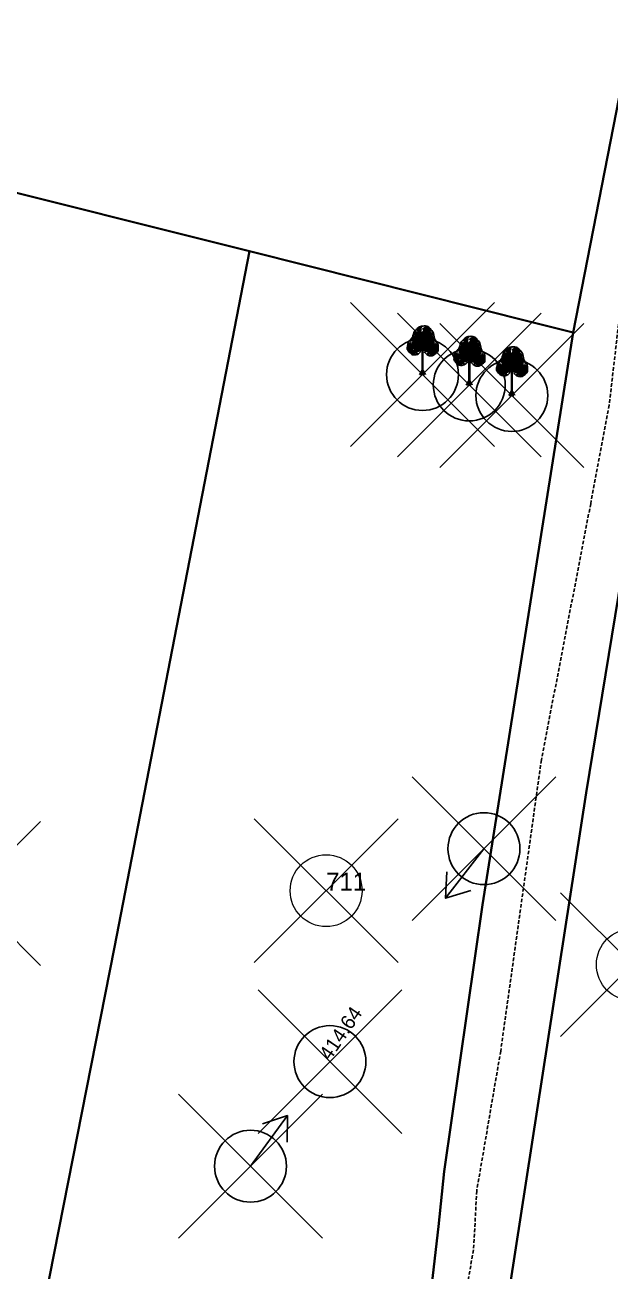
# Model space of a CAD drawing. Header units: millimetres. Extents: x -7 to 1322, y -2814 to 707.
# Drawn here: x 332.7 to 414.1, y 190.6 to 363.8 of the extents above; entities that cross this region are included whole.
import ezdxf

# ---------------------------------------------------------------- set-up
doc = ezdxf.new("R2010")
doc.units = ezdxf.units.MM
doc.header["$PDMODE"] = 35
doc.header["$PDSIZE"] = 10
doc.linetypes.add('ACAD_ISO02W100', pattern=[15, 12, -3])
doc.linetypes.add('DASHED', pattern=[0.75, 0.5, -0.25])
for name, color, linetype in [('Image', 7, 'Continuous'), ('Line_Road', 250, 'ACAD_ISO02W100'), ('Sym_Tree', 92, 'Continuous'), ('Sym_Tree_1', 2, 'Continuous'), ('Text_Dimension_No', 1, 'Continuous')]:
    doc.layers.add(name, color=color, linetype=linetype)
for name, color, linetype, lineweight in [('Plane_Table_Station', 1, 'Continuous', 25), ('Poly_Survey_Bndry', 250, 'Continuous', 30), ('Text_Survey_No', 250, 'Continuous', 0)]:
    doc.layers.add(name, color=color, linetype=linetype, lineweight=lineweight)
doc.styles.get("Standard").update_dxf_attribs({"font": 'Sakal Marathi_N_Ship.TTF'})
doc.dimstyles.get("Standard").update_dxf_attribs({"dimtxt": 0.18, "dimasz": 0.18, "dimexe": 0.18, "dimexo": 0.0625, "dimgap": 0.09, "dimtad": 0, "dimtih": 1, "dimtoh": 1, "dimdec": 4, "dimzin": 0, "dimdsep": 46, "dimtxsty": 'Standard', "dimcen": 0.09, "dimadec": 0, "dimazin": 0, "dimtfac": 1, "dimtdec": 4, "dimtofl": 0, "dimtmove": 0, "dimatfit": 3, "dimfxl": 1, "dimtolj": 1, "dimtzin": 0, "dimarcsym": 0})
picture_1 = doc.add_image_def('image1.jpg', size_in_pixel=(14518, 11021))

# ---------------------------------------------------------------- blocks, each defined once
blk = doc.blocks.new('Tree')
at = {"layer": 'Sym_Tree'}
for p, q in [((0.102, 3.003), (0, 2.992)), ((-0.162, 0.001), (0.127, -0.001))]:
    blk.add_line(p, q, dxfattribs=at)
at = {"layer": 'Sym_Tree', "color": 82, "const_width": 0.8}
for points in [[(0.051, 1.634), (0.096, 2.791)], [(-0.142, 1.468), (-0.097, 2.625)], [(-0.102, 1.462), (-0.056, 2.619)], [(0.197, 1.439), (0.243, 2.597)], [(-0.434, 1.735), (-0.283, 1.52)], [(-0.203, 1.684), (-0.052, 1.468)], [(0.604, 1.633), (0.385, 1.486)], [(0.436, 1.726), (0.588, 1.51)]]:
    blk.add_lwpolyline(points, dxfattribs=at)
at = {"layer": 'Sym_Tree', "color": 34}
blk.add_lwpolyline([(0, 0, 0.48, 0.16, 0), (0, 0.29, 0.16, 0.16, 0), (0, 1.478, 0.16, 0.16, 0)], format="xyseb", dxfattribs=at)
at = {"layer": 'Sym_Tree', "color": 82}
blk.add_open_spline([(-0.099, 1.427), (-0.165, 1.355), (-0.268, 1.245), (-0.464, 1.199), (-0.636, 1.21), (-0.786, 1.357), (-0.992, 1.534), (-0.899, 1.801), (-0.895, 2.066), (-0.59, 2.218), (-0.581, 2.583), (-0.352, 2.816), (-0.17, 2.976), (-0.043, 2.99), (0, 2.992)], degree=3, knots=[0, 0, 0, 0, 0.357151, 0.545743, 0.741494, 0.970117, 1.319935, 1.641608, 1.935314, 2.250626, 2.755061, 3.137005, 3.457298, 3.618487, 3.618487, 3.618487, 3.618487], dxfattribs=at)
blk.add_spline([(0.103, 1.427), (0.296, 1.217), (0.436, 1.162), (0.593, 1.16), (0.752, 1.25), (0.953, 1.446), (0.958, 1.703), (0.933, 1.936), (0.774, 2.132), (0.677, 2.524), (0.517, 2.784), (0.327, 2.956), (0.102, 3.003)], degree=3, dxfattribs=at)
for points in [[(-0.69, 2.192), (-0.628, 2.229), (-0.581, 2.361), (-0.598, 2.361)], [(-0.491, 2.451), (-0.581, 2.361), (-0.555, 2.174), (-0.626, 2.165)], [(-0.625, 2.245), (-0.615, 2.213), (-0.581, 2.361), (-0.56, 2.281)], [(-0.607, 2.321), (-0.622, 2.298), (-0.625, 2.245), (-0.615, 2.213)], [(-0.581, 2.361), (-0.598, 2.361), (-0.607, 2.321), (-0.622, 2.298)], [(-0.62, 2.267), (-0.615, 2.213), (-0.545, 2.472), (-0.536, 2.5)], [(-0.607, 2.321), (-0.581, 2.361), (-0.62, 2.267), (-0.615, 2.213)], [(-0.581, 2.361), (-0.56, 2.281), (-0.607, 2.321), (-0.581, 2.361)], [(-0.57, 2.437), (-0.598, 2.361), (-0.488, 2.59), (-0.504, 2.595)], [(-0.546, 2.537), (-0.568, 2.47), (-0.57, 2.437), (-0.598, 2.361)], [(-0.555, 2.477), (-0.546, 2.496), (-0.598, 2.361), (-0.585, 2.361)], [(-0.572, 2.397), (-0.598, 2.361), (-0.568, 2.47), (-0.545, 2.472)], [(-0.578, 2.385), (-0.566, 2.428), (-0.572, 2.397), (-0.598, 2.361)], [(-0.598, 2.361), (-0.585, 2.361), (-0.575, 2.389), (-0.572, 2.397)], [(-0.448, 2.725), (-0.519, 2.601), (-0.555, 2.477), (-0.581, 2.361)], [(-0.395, 2.548), (-0.504, 2.595), (-0.491, 2.451), (-0.581, 2.361)], [(-0.555, 2.477), (-0.581, 2.361), (-0.421, 2.423), (-0.395, 2.548)], [(-0.559, 2.464), (-0.546, 2.537), (-0.578, 2.385), (-0.566, 2.428)], [(-0.575, 2.389), (-0.572, 2.397), (-0.566, 2.428), (-0.546, 2.496)], [(-0.568, 2.47), (-0.545, 2.472), (-0.546, 2.537), (-0.568, 2.47)], [(-0.546, 2.541), (-0.519, 2.601), (-0.559, 2.464), (-0.546, 2.537)], [(-0.545, 2.472), (-0.536, 2.5), (-0.555, 2.477), (-0.546, 2.496)], [(-0.555, 2.174), (-0.32, 2.195), (-0.491, 2.451), (-0.383, 2.289)], [(-0.491, 2.451), (-0.383, 2.289), (-0.32, 2.195), (-0.555, 2.174)], [(-0.288, 2.352), (-0.32, 2.195), (-0.555, 2.174), (-0.32, 2.195)], [(-0.395, 2.548), (-0.461, 2.694), (-0.519, 2.601), (-0.546, 2.496)], [(-0.519, 2.601), (-0.546, 2.496), (-0.491, 2.451), (-0.395, 2.548)], [(-0.546, 2.496), (-0.53, 2.566), (-0.519, 2.601), (-0.53, 2.566)], [(-0.519, 2.601), (-0.53, 2.566), (-0.546, 2.541), (-0.519, 2.601)], [(-0.546, 2.541), (-0.546, 2.541), (-0.546, 2.496), (-0.53, 2.566)], [(0.002, 2.992), (-0.314, 2.841), (-0.448, 2.725), (-0.519, 2.601)], [(-0.488, 2.59), (-0.504, 2.595), (-0.377, 2.767), (-0.314, 2.841)], [(-0.491, 2.451), (-0.395, 2.548), (-0.395, 2.548), (-0.504, 2.595)], [(-0.261, 2.441), (-0.101, 2.441), (-0.288, 2.352), (-0.491, 2.451)], [(-0.288, 2.352), (-0.491, 2.451), (-0.288, 2.352), (-0.32, 2.195)], [(-0.421, 2.423), (-0.395, 2.548), (-0.395, 2.548), (-0.461, 2.694)], [(-0.404, 2.724), (-0.421, 2.742), (-0.454, 2.678), (-0.445, 2.659)], [(-0.454, 2.678), (-0.445, 2.659), (-0.432, 2.703), (-0.404, 2.724)], [(-0.377, 2.767), (-0.314, 2.841), (-0.448, 2.725), (-0.377, 2.767)], [(-0.448, 2.725), (-0.377, 2.767), (-0.404, 2.724), (-0.421, 2.742)], [(-0.395, 2.548), (-0.445, 2.659), (-0.414, 2.724), (-0.265, 2.814)], [(-0.41, 2.689), (-0.439, 2.679), (-0.445, 2.659), (-0.41, 2.689)], [(-0.445, 2.659), (-0.41, 2.689), (-0.067, 2.533), (0.055, 2.482)], [(-0.41, 2.689), (-0.412, 2.711), (-0.41, 2.689), (-0.439, 2.679)], [(-0.432, 2.703), (-0.404, 2.724), (0.002, 2.992), (-0.086, 2.982)], [(-0.43, 2.156), (-0.217, 2.156), (0.024, 2.317), (0.068, 2.477)], [(-0.414, 2.724), (-0.265, 2.814), (-0.252, 2.61), (-0.41, 2.689)], [(-0.297, 2.795), (-0.265, 2.814), (-0.41, 2.689), (-0.412, 2.711)], [(-0.252, 2.61), (-0.41, 2.689), (-0.406, 2.649), (-0.252, 2.61)], [(-0.406, 2.649), (-0.252, 2.61), (-0.265, 2.814), (0.058, 2.945)], [(-0.281, 2.824), (-0.366, 2.774), (-0.404, 2.724), (-0.281, 2.824)], [(-0.266, 2.815), (-0.366, 2.774), (-0.389, 2.707), (-0.369, 2.692)], [(-0.389, 2.707), (-0.369, 2.692), (-0.297, 2.795), (-0.265, 2.814)], [(-0.265, 2.814), (0.058, 2.945), (-0.266, 2.815), (-0.366, 2.774)], [(-0.314, 2.841), (-0.183, 2.903), (-0.281, 2.824), (-0.366, 2.774)], [(-0.183, 2.903), (-0.169, 2.954), (-0.247, 2.902), (-0.314, 2.841)], [(-0.247, 2.902), (-0.314, 2.841), (-0.183, 2.903), (-0.235, 2.902)], [(-0.183, 2.903), (-0.235, 2.902), (-0.314, 2.841), (-0.183, 2.903)], [(-0.261, 2.441), (-0.288, 2.352), (-0.288, 2.352), (-0.261, 2.441)], [(0.203, 2.992), (-0.058, 2.82), (-0.263, 2.815), (0.002, 2.992)], [(-0.263, 2.815), (0.002, 2.992), (0.092, 2.992), (0.038, 2.929)], [(-0.067, 2.533), (0.055, 2.482), (-0.261, 2.441), (-0.101, 2.441)], [(0.002, 2.992), (-0.086, 2.982), (-0.171, 2.953), (-0.247, 2.902)], [(-0.171, 2.953), (-0.247, 2.902), (-0.123, 2.964), (-0.086, 2.982)], [(-0.103, 2.968), (-0.123, 2.964), (-0.247, 2.902), (-0.183, 2.903)], [(-0.103, 2.968), (-0.183, 2.903), (-0.178, 2.934), (-0.247, 2.902)], [(-0.247, 2.902), (-0.183, 2.903), (-0.132, 2.955), (-0.125, 2.963)], [(-0.178, 2.934), (-0.247, 2.902), (-0.183, 2.903), (-0.169, 2.954)], [(0.278, 2.601), (-0.051, 2.61), (-0.193, 2.548), (-0.244, 2.659)], [(-0.087, 2.352), (-0.06, 2.441), (0.269, 1.828), (-0.211, 1.81)], [(-0.203, 2.724), (-0.08, 2.824), (0.203, 2.992), (0.278, 2.601)], [(-0.062, 2.794), (-0.058, 2.82), (-0.203, 2.724), (-0.08, 2.824)], [(-0.133, 2.955), (-0.133, 2.955), (-0.103, 2.968), (-0.183, 2.903)], [(-0.132, 2.955), (-0.125, 2.963), (-0.176, 2.95), (-0.183, 2.903)], [(-0.176, 2.95), (-0.183, 2.903), (-0.125, 2.963), (-0.143, 2.954)], [(-0.123, 2.964), (-0.086, 2.982), (-0.176, 2.95), (-0.086, 2.982)], [(-0.176, 2.95), (-0.086, 2.982), (-0.103, 2.968), (-0.123, 2.964)], [(-0.125, 2.963), (-0.143, 2.954), (-0.133, 2.955)], [(0.278, 2.601), (-0.051, 2.61), (-0.06, 2.441), (-0.087, 2.352)], [(0.203, 2.992), (0.278, 2.601), (-0.051, 2.61), (-0.064, 2.814)], [(0.368, 2.932), (0.289, 2.971), (-0.064, 2.813), (-0.061, 2.795)], [(-0.064, 2.813), (-0.061, 2.795), (-0.058, 2.82)], [(-0.051, 2.61), (-0.064, 2.814), (0.278, 2.601), (-0.051, 2.61)], [(-0.058, 2.82), (-0.058, 2.82), (-0.062, 2.794), (-0.058, 2.82)], [(0.002, 2.992), (0.102, 3.003), (0.203, 2.992), (-0.058, 2.82)], [(0.225, 2.317), (0.269, 2.477), (0.278, 2.601), (-0.051, 2.61)], [(0.092, 2.992), (0.038, 2.929), (-0.026, 2.911), (0.022, 2.957)], [(-0.026, 2.911), (0.022, 2.957), (0.038, 2.929), (-0.026, 2.911)], [(0.038, 2.929), (-0.026, 2.911), (-0.017, 2.938), (0.022, 2.957)], [(-0.025, 2.911), (-0.017, 2.938), (0.022, 2.957), (0, 2.992)], [(0.409, 2.32), (0.393, 2.412), (-0.012, 1.846), (0.463, 1.766)], [(0.022, 2.957), (0, 2.992), (0.092, 2.992), (0.022, 2.957)], [(0.092, 2.992), (0.022, 2.957), (0.102, 3.003), (0.203, 2.992)], [(0.095, 2.325), (0.071, 2.489), (0.079, 2.614), (0.406, 2.58)], [(0.525, 2.108), (0.313, 2.135), (0.095, 2.325), (0.071, 2.489)], [(0.572, 2.674), (0.462, 2.789), (0.203, 2.992), (0.079, 2.614)], [(0.203, 2.992), (0.079, 2.614), (0.406, 2.58), (0.445, 2.782)], [(0.406, 2.58), (0.445, 2.782), (0.079, 2.614), (0.406, 2.58)], [(0.079, 2.614), (0.406, 2.58), (0.393, 2.412), (0.409, 2.32)], [(0.079, 2.614), (0.406, 2.58), (0.54, 2.501), (0.604, 2.604)], [(0.604, 2.604), (0.573, 2.639), (0.213, 2.528), (0.085, 2.493)], [(0.213, 2.528), (0.085, 2.493), (0.393, 2.412), (0.234, 2.433)], [(0.122, 2.948), (0.088, 2.971), (0.173, 2.928), (0.088, 2.971)], [(0.173, 2.928), (0.088, 2.971), (0.104, 2.955), (0.122, 2.948)], [(0.102, 3.003), (0.203, 2.992), (0.324, 2.948), (0.289, 2.971)], [(0.125, 2.947), (0.141, 2.936), (0.132, 2.938)], [(0.563, 2.599), (0.406, 2.58), (0.445, 2.782), (0.142, 2.952)], [(0.445, 2.782), (0.142, 2.952), (0.447, 2.782), (0.54, 2.729)], [(0.203, 2.992), (0.498, 2.802), (0.615, 2.67), (0.67, 2.537)], [(0.597, 2.65), (0.572, 2.674), (0.203, 2.992), (0.289, 2.971)], [(0.203, 2.992), (0.289, 2.971), (0.37, 2.931), (0.439, 2.871)], [(0.393, 2.412), (0.234, 2.433), (0.409, 2.32), (0.623, 2.392)], [(0.37, 2.931), (0.439, 2.871), (0.324, 2.948), (0.289, 2.971)], [(0.305, 2.955), (0.324, 2.948), (0.439, 2.871), (0.376, 2.88)], [(0.333, 2.938), (0.333, 2.938), (0.305, 2.955), (0.376, 2.88)], [(0.305, 2.955), (0.376, 2.88), (0.375, 2.911), (0.439, 2.871)], [(0.439, 2.871), (0.376, 2.88), (0.331, 2.939), (0.326, 2.947)], [(0.331, 2.939), (0.326, 2.947), (0.374, 2.928), (0.376, 2.88)], [(0.374, 2.928), (0.376, 2.88), (0.326, 2.947), (0.342, 2.936)], [(0.375, 2.911), (0.439, 2.871), (0.376, 2.88), (0.368, 2.932)], [(0.376, 2.88), (0.368, 2.932), (0.439, 2.871), (0.498, 2.802)], [(0.439, 2.871), (0.498, 2.802), (0.376, 2.88), (0.427, 2.873)], [(0.376, 2.88), (0.427, 2.873), (0.498, 2.802), (0.376, 2.88)], [(0.498, 2.802), (0.376, 2.88), (0.462, 2.789), (0.54, 2.729)], [(0.393, 2.412), (0.409, 2.32), (0.409, 2.32), (0.393, 2.412)], [(0.581, 2.673), (0.445, 2.782), (0.406, 2.58), (0.573, 2.639)], [(0.406, 2.58), (0.573, 2.639), (0.563, 2.599), (0.406, 2.58)], [(0.409, 2.32), (0.623, 2.392), (0.409, 2.32), (0.42, 2.161)], [(0.409, 2.32), (0.42, 2.161), (0.651, 2.11), (0.42, 2.161)], [(0.651, 2.11), (0.42, 2.161), (0.623, 2.392), (0.495, 2.245)], [(0.623, 2.392), (0.495, 2.245), (0.42, 2.161), (0.651, 2.11)], [(0.54, 2.501), (0.604, 2.604), (0.581, 2.673), (0.445, 2.782)], [(0.555, 2.659), (0.532, 2.647), (0.474, 2.759), (0.445, 2.782)], [(0.474, 2.759), (0.445, 2.782), (0.573, 2.639), (0.578, 2.661)], [(0.447, 2.782), (0.54, 2.729), (0.555, 2.659), (0.532, 2.647)], [(0.462, 2.789), (0.54, 2.729), (0.572, 2.674), (0.462, 2.789)], [(0.469, 2.537), (0.475, 2.501), (0.488, 2.475), (0.469, 2.537)], [(0.638, 2.531), (0.654, 2.533), (0.551, 2.72), (0.498, 2.802)], [(0.551, 2.72), (0.498, 2.802), (0.615, 2.67), (0.551, 2.72)], [(0.55, 2.374), (0.54, 2.501), (0.54, 2.501), (0.625, 2.637)], [(0.54, 2.501), (0.625, 2.637), (0.67, 2.537), (0.684, 2.43)], [(0.67, 2.537), (0.684, 2.43), (0.623, 2.392), (0.54, 2.501)], [(0.623, 2.392), (0.54, 2.501), (0.54, 2.501), (0.654, 2.533)], [(0.54, 2.501), (0.654, 2.533), (0.623, 2.392), (0.701, 2.291)], [(0.689, 2.409), (0.701, 2.291), (0.55, 2.374), (0.54, 2.501)], [(0.615, 2.67), (0.551, 2.72), (0.572, 2.674), (0.59, 2.69)], [(0.572, 2.674), (0.59, 2.69), (0.615, 2.622), (0.604, 2.604)], [(0.615, 2.622), (0.604, 2.604), (0.597, 2.65), (0.572, 2.674)], [(0.573, 2.639), (0.578, 2.661), (0.573, 2.639), (0.601, 2.625)], [(0.573, 2.639), (0.601, 2.625), (0.604, 2.604), (0.573, 2.639)], [(0.615, 2.67), (0.67, 2.537), (0.689, 2.409), (0.701, 2.291)], [(0.623, 2.392), (0.701, 2.291), (0.651, 2.11), (0.72, 2.092)], [(0.699, 2.368), (0.718, 2.29), (0.638, 2.531), (0.654, 2.533)], [(0.684, 2.43), (0.677, 2.501), (0.67, 2.537), (0.677, 2.501)], [(0.689, 2.475), (0.67, 2.537), (0.692, 2.396), (0.689, 2.471)], [(0.727, 2.193), (0.715, 2.14), (0.679, 2.407), (0.673, 2.435)], [(0.679, 2.407), (0.673, 2.435), (0.689, 2.409), (0.684, 2.43)], [(0.689, 2.475), (0.689, 2.475), (0.684, 2.43), (0.677, 2.501)], [(0.701, 2.401), (0.679, 2.407), (0.689, 2.471), (0.701, 2.401)], [(0.696, 2.328), (0.718, 2.29), (0.701, 2.401), (0.679, 2.407)], [(0.689, 2.409), (0.684, 2.43), (0.718, 2.29), (0.705, 2.291)], [(0.698, 2.32), (0.696, 2.328), (0.694, 2.36), (0.684, 2.43)], [(0.692, 2.396), (0.689, 2.471), (0.701, 2.316), (0.694, 2.36)], [(0.689, 2.471), (0.701, 2.401), (0.699, 2.368), (0.718, 2.29)], [(0.701, 2.316), (0.694, 2.36), (0.696, 2.328), (0.718, 2.29)], [(0.718, 2.29), (0.705, 2.291), (0.698, 2.32), (0.696, 2.328)], [(-0.83, 1.973), (-0.902, 1.882), (-0.945, 1.618), (-0.58, 1.588)], [(-0.918, 1.701), (-0.945, 1.618), (-0.902, 1.882), (-0.934, 1.703)], [(-0.918, 1.701), (-0.918, 1.701), (-0.918, 1.701), (-0.945, 1.618)], [(-0.945, 1.618), (-0.58, 1.588), (-0.593, 1.216), (-0.671, 1.257)], [(-0.888, 1.452), (-0.933, 1.533), (-0.945, 1.618), (-0.661, 1.294)], [(-0.945, 1.618), (-0.661, 1.294), (-0.666, 1.275), (-0.758, 1.348)], [(-0.733, 1.358), (-0.758, 1.348), (-0.945, 1.618), (-0.733, 1.358)], [(-0.945, 1.618), (-0.733, 1.358), (-0.733, 1.358), (-0.933, 1.533)], [(-0.873, 1.44), (-0.933, 1.533), (-0.931, 1.529), (-0.945, 1.618)], [(-0.931, 1.529), (-0.945, 1.618), (-0.934, 1.536), (-0.908, 1.511)], [(-0.934, 1.536), (-0.908, 1.511), (-0.902, 1.882), (-0.869, 1.852)], [(-0.902, 1.882), (-0.934, 1.703), (-0.869, 1.852), (-0.866, 1.863)], [(-0.902, 1.882), (-0.869, 1.852), (-0.918, 1.701)], [(-0.848, 2.051), (-0.877, 1.994), (-0.894, 1.927), (-0.902, 1.882)], [(-0.894, 1.927), (-0.902, 1.882), (-0.821, 1.848), (-0.736, 2.009)], [(-0.848, 1.959), (-0.848, 1.959), (-0.83, 1.973), (-0.902, 1.882)], [(-0.767, 2.048), (-0.759, 1.783), (-0.901, 1.889), (-0.759, 1.783)], [(-0.901, 1.889), (-0.759, 1.783), (-0.686, 1.972), (-0.736, 2.009)], [(-0.875, 1.945), (-0.89, 1.937), (-0.892, 1.925), (-0.853, 1.97)], [(-0.892, 1.925), (-0.853, 1.97), (-0.853, 1.97)], [(-0.848, 1.959), (-0.89, 1.937), (-0.862, 1.952), (-0.865, 2.004)], [(-0.862, 1.952), (-0.865, 2.004), (-0.875, 1.945), (-0.89, 1.937)], [(-0.881, 1.913), (-0.881, 1.913), (-0.848, 1.959), (-0.89, 1.937)], [(-0.779, 2.036), (-0.817, 2.044), (-0.865, 2.004), (-0.881, 1.913)], [(-0.865, 2.004), (-0.881, 1.913), (-0.841, 1.969), (-0.83, 2.017)], [(-0.841, 1.939), (-0.841, 1.969), (-0.881, 1.913)], [(-0.741, 2.084), (-0.772, 2.081), (-0.848, 2.051), (-0.877, 1.994)], [(-0.853, 1.838), (-0.838, 1.866), (-0.873, 1.44), (-0.81, 1.403)], [(-0.858, 1.887), (-0.689, 1.928), (-0.851, 1.908), (-0.869, 1.852)], [(-0.851, 1.908), (-0.869, 1.852), (-0.855, 1.766), (-0.818, 1.827)], [(-0.869, 1.852), (-0.866, 1.863), (-0.58, 1.588), (-0.649, 1.651)], [(-0.83, 2.017), (-0.817, 2.044), (-0.865, 2.004), (-0.848, 2.051)], [(-0.865, 2.004), (-0.848, 2.051), (-0.841, 1.939), (-0.841, 1.969)], [(-0.818, 1.827), (-0.813, 1.801), (-0.858, 1.887), (-0.689, 1.928)], [(-0.855, 1.766), (-0.818, 1.827), (-0.853, 1.838), (-0.838, 1.866)], [(-0.853, 1.97), (-0.853, 1.97), (-0.848, 1.959)], [(-0.802, 2.038), (-0.546, 2.125), (-0.846, 2.054), (-0.818, 2.081)], [(-0.846, 2.054), (-0.818, 2.081), (-0.799, 2.097), (-0.771, 2.125)], [(-0.78, 2.02), (-0.841, 1.969), (-0.749, 2.033), (-0.767, 2.048)], [(-0.841, 1.969), (-0.83, 2.017), (-0.779, 2.036)], [(-0.821, 1.848), (-0.736, 2.009), (-0.78, 2.02), (-0.841, 1.969)], [(-0.779, 2.036), (-0.779, 2.036), (-0.83, 2.017), (-0.817, 2.044)], [(-0.759, 1.783), (-0.759, 1.783), (-0.793, 1.687), (-0.821, 1.848)], [(-0.793, 1.687), (-0.821, 1.848), (-0.649, 1.651), (-0.766, 1.765)], [(-0.751, 1.773), (-0.813, 1.801), (-0.818, 1.827), (-0.813, 1.801)], [(-0.759, 2.041), (-0.734, 2.059), (-0.779, 2.036), (-0.817, 2.044)], [(-0.771, 2.121), (-0.799, 2.097), (-0.816, 2.081), (-0.782, 2.087)], [(-0.816, 2.081), (-0.782, 2.087), (-0.772, 2.081), (-0.741, 2.084)], [(-0.766, 1.765), (-0.732, 1.75), (-0.751, 1.773), (-0.813, 1.801)], [(-0.749, 2.033), (-0.767, 2.048), (-0.802, 2.038), (-0.546, 2.125)], [(-0.799, 2.097), (-0.771, 2.125), (-0.744, 2.144), (-0.733, 2.094)], [(-0.744, 2.144), (-0.733, 2.094), (-0.772, 2.081), (-0.799, 2.097)], [(-0.772, 2.081), (-0.799, 2.097), (-0.771, 2.125), (-0.766, 2.096)], [(-0.799, 2.097), (-0.772, 2.096), (-0.771, 2.121), (-0.799, 2.097)], [(-0.772, 2.096), (-0.772, 2.096), (-0.799, 2.097), (-0.772, 2.096)], [(-0.758, 2.114), (-0.782, 2.087), (-0.69, 2.192)], [(-0.733, 2.094), (-0.772, 2.096), (-0.758, 2.114), (-0.782, 2.087)], [(-0.771, 2.121), (-0.758, 2.114), (-0.772, 2.096)], [(-0.772, 2.081), (-0.741, 2.084), (-0.733, 2.094), (-0.772, 2.096)], [(-0.741, 2.084), (-0.741, 2.084), (-0.741, 2.084), (-0.772, 2.081)], [(-0.771, 2.125), (-0.766, 2.096), (-0.771, 2.121), (-0.758, 2.114)], [(-0.73, 2.061), (-0.73, 2.013), (-0.767, 2.048), (-0.73, 2.062)], [(-0.767, 2.048), (-0.73, 2.062), (-0.734, 2.017), (-0.767, 2.035)], [(-0.686, 1.972), (-0.73, 2.061), (-0.767, 2.048), (-0.759, 1.783)], [(-0.734, 2.017), (-0.767, 2.035), (-0.734, 2.017), (-0.73, 2.056)], [(-0.624, 1.845), (-0.722, 1.746), (-0.766, 1.765), (-0.732, 1.75)], [(-0.649, 1.651), (-0.766, 1.765), (-0.759, 1.783), (-0.646, 1.712)], [(-0.701, 1.933), (-0.742, 1.95), (-0.701, 1.933), (-0.765, 1.955)], [(-0.701, 1.933), (-0.765, 1.955), (-0.701, 1.933), (-0.759, 1.783)], [(-0.468, 2.162), (-0.519, 1.632), (-0.759, 1.783), (-0.635, 2.041)], [(-0.519, 1.632), (-0.759, 1.783), (-0.741, 2.084), (-0.634, 2.105)], [(-0.734, 2.017), (-0.73, 2.056), (-0.759, 2.041), (-0.734, 2.059)], [(-0.759, 1.783), (-0.635, 2.041), (-0.653, 1.676), (-0.653, 1.534)], [(-0.701, 1.933), (-0.759, 1.783), (-0.735, 2.008), (-0.686, 1.972)], [(-0.686, 1.972), (-0.658, 1.915), (-0.759, 1.783), (-0.689, 1.928)], [(-0.759, 1.783), (-0.689, 1.928), (-0.701, 1.933), (-0.742, 1.95)], [(-0.58, 1.588), (-0.649, 1.651), (-0.528, 1.845), (-0.759, 1.783)], [(-0.528, 1.845), (-0.759, 1.783), (-0.759, 1.783)], [(-0.759, 1.783), (-0.759, 1.783), (-0.624, 1.845), (-0.722, 1.746)], [(-0.759, 1.783), (-0.646, 1.712), (-0.759, 1.783), (-0.688, 1.79)], [(-0.759, 1.783), (-0.688, 1.79), (-0.759, 1.783)], [(-0.519, 1.632), (-0.653, 1.676), (-0.519, 1.632), (-0.759, 1.783)], [(-0.744, 2.144), (-0.742, 2.133), (-0.69, 2.192), (-0.628, 2.229)], [(-0.69, 2.192), (-0.69, 2.192), (-0.744, 2.144), (-0.742, 2.133)], [(-0.686, 1.972), (-0.736, 2.009), (-0.686, 1.972), (-0.742, 1.95)], [(-0.686, 1.972), (-0.742, 1.95), (-0.686, 1.972), (-0.658, 1.915)], [(-0.626, 2.165), (-0.628, 2.229), (-0.741, 2.084)], [(-0.69, 2.192), (-0.628, 2.229), (-0.741, 2.084), (-0.741, 2.133)], [(-0.741, 2.084), (-0.741, 2.133), (-0.712, 2.098), (-0.628, 2.229)], [(-0.741, 2.084), (-0.634, 2.105), (-0.555, 2.174), (-0.634, 2.105)], [(-0.741, 2.084), (-0.741, 2.084), (-0.741, 2.084)], [(-0.741, 2.084), (-0.741, 2.084), (-0.741, 2.084)], [(-0.735, 2.008), (-0.712, 2.026), (-0.73, 2.061), (-0.73, 2.013)], [(-0.735, 2.008), (-0.686, 1.972), (-0.735, 2.008), (-0.712, 2.026)], [(-0.639, 2.093), (-0.635, 2.041), (-0.686, 1.972), (-0.73, 2.061)], [(-0.712, 2.098), (-0.628, 2.229), (-0.626, 2.165), (-0.575, 2.164)], [(-0.628, 2.139), (-0.626, 2.165), (-0.712, 2.098), (-0.629, 2.138)], [(-0.712, 2.098), (-0.629, 2.138), (-0.626, 2.165), (-0.705, 2.109)], [(-0.626, 2.165), (-0.705, 2.109), (-0.629, 2.138), (-0.626, 2.165)], [(-0.633, 2.272), (-0.633, 2.274), (-0.69, 2.192), (-0.628, 2.229)], [(-0.635, 2.041), (-0.639, 2.093), (-0.677, 1.954), (-0.686, 1.972)], [(-0.677, 1.954), (-0.686, 1.972), (-0.615, 1.971), (-0.638, 1.941)], [(-0.658, 1.915), (-0.638, 1.941), (-0.635, 2.041), (-0.639, 2.093)], [(-0.64, 1.879), (-0.601, 1.856), (-0.658, 1.915), (-0.638, 1.941)], [(-0.238, 1.291), (-0.099, 1.427), (-0.519, 1.632), (-0.657, 1.31)], [(-0.519, 1.632), (-0.657, 1.31), (-0.313, 1.382), (-0.508, 1.217)], [(-0.653, 1.676), (-0.653, 1.534), (-0.653, 1.534), (-0.528, 1.525)], [(-0.653, 1.534), (-0.528, 1.525), (-0.519, 1.632), (-0.653, 1.676)], [(-0.578, 1.945), (-0.638, 1.941), (-0.64, 1.879), (-0.601, 1.856)], [(-0.624, 1.845), (-0.64, 1.879), (-0.638, 1.941), (-0.601, 1.856)], [(-0.519, 1.632), (-0.59, 1.625), (-0.624, 1.845), (-0.64, 1.879)], [(-0.615, 1.971), (-0.635, 2.041), (-0.635, 2.041), (-0.639, 2.093)], [(-0.635, 2.041), (-0.639, 2.093), (-0.639, 2.093), (-0.593, 2.088)], [(-0.639, 2.093), (-0.593, 2.088), (-0.639, 2.093), (-0.635, 2.041)], [(-0.615, 1.971), (-0.638, 1.941), (-0.519, 1.632), (-0.59, 1.625)], [(-0.638, 1.941), (-0.601, 1.856), (-0.578, 1.945), (-0.638, 1.941)], [(-0.638, 1.941), (-0.601, 1.856), (-0.638, 1.941), (-0.601, 1.856)], [(-0.555, 2.174), (-0.634, 2.105), (-0.635, 2.041), (-0.634, 2.105)], [(-0.468, 2.162), (-0.555, 2.174), (-0.615, 1.971), (-0.635, 2.041)], [(-0.635, 2.041), (-0.634, 2.105), (-0.626, 2.165)], [(-0.615, 2.213), (-0.628, 2.229), (-0.633, 2.272), (-0.633, 2.274)], [(-0.629, 2.138), (-0.626, 2.165), (-0.615, 2.213), (-0.628, 2.229)], [(-0.626, 2.165), (-0.626, 2.165), (-0.626, 2.165), (-0.628, 2.229)], [(-0.626, 2.165), (-0.575, 2.164), (-0.628, 2.139), (-0.626, 2.165)], [(-0.555, 2.174), (-0.626, 2.165), (-0.43, 2.156), (-0.217, 2.156)], [(-0.626, 2.165), (-0.626, 2.165), (-0.626, 2.165)], [(-0.32, 2.195), (-0.555, 2.174), (-0.43, 2.156)], [(-0.468, 2.162), (-0.346, 2.086), (-0.468, 2.162), (-0.555, 2.174)], [(-0.346, 2.086), (-0.329, 2.156), (-0.468, 2.162), (-0.346, 2.086)], [(-0.43, 2.156), (-0.43, 2.156), (-0.346, 2.086), (-0.329, 2.156)], [(0.269, 1.828), (-0.211, 1.81), (-0.267, 2.162), (-0.318, 1.632)], [(-0.012, 1.846), (0.463, 1.766), (0.563, 2.109), (0.546, 1.576)], [(0.223, 1.274), (0.103, 1.427), (0.546, 1.576), (0.641, 1.239)], [(0.324, 2.108), (0.324, 2.108), (0.231, 2.049), (0.224, 2.121)], [(0.546, 1.576), (0.641, 1.239), (0.31, 1.355), (0.481, 1.166)], [(0.651, 2.11), (0.72, 2.092), (0.525, 2.108), (0.313, 2.135)], [(0.42, 2.161), (0.651, 2.11), (0.525, 2.108)], [(0.432, 2.049), (0.425, 2.121), (0.563, 2.109), (0.432, 2.049)], [(0.563, 2.109), (0.432, 2.049), (0.563, 2.109), (0.651, 2.11)], [(0.684, 1.603), (0.666, 1.462), (0.666, 1.462), (0.541, 1.47)], [(0.666, 1.462), (0.541, 1.47), (0.546, 1.576), (0.684, 1.603)], [(0.563, 2.109), (0.546, 1.576), (0.804, 1.696), (0.713, 1.967)], [(0.546, 1.576), (0.804, 1.696), (0.824, 1.996), (0.72, 2.031)], [(0.684, 1.9), (0.704, 1.867), (0.546, 1.576), (0.615, 1.56)], [(0.546, 1.576), (0.615, 1.56), (0.677, 1.774), (0.698, 1.806)], [(0.546, 1.576), (0.684, 1.603), (0.546, 1.576), (0.804, 1.696)], [(0.563, 2.109), (0.651, 2.11), (0.684, 1.9), (0.713, 1.967)], [(0.6, 1.525), (0.677, 1.579), (0.582, 1.786), (0.804, 1.696)], [(0.582, 1.786), (0.804, 1.696), (0.804, 1.696)], [(0.898, 1.875), (0.958, 1.776), (0.967, 1.508), (0.6, 1.525)], [(0.921, 1.75), (0.919, 1.761), (0.6, 1.525), (0.677, 1.579)], [(0.826, 1.945), (0.845, 1.957), (0.878, 1.943), (0.636, 2.062)], [(0.878, 1.943), (0.636, 2.062), (0.924, 1.953), (0.9, 1.983)], [(0.704, 1.867), (0.656, 1.788), (0.644, 1.879), (0.704, 1.867)], [(0.644, 1.879), (0.704, 1.867), (0.698, 1.806), (0.656, 1.788)], [(0.824, 1.996), (0.72, 2.031), (0.651, 2.11), (0.72, 2.031)], [(0.651, 2.11), (0.72, 2.031), (0.713, 1.967), (0.72, 2.031)], [(0.677, 1.774), (0.698, 1.806), (0.704, 1.867), (0.656, 1.788)], [(0.704, 1.867), (0.656, 1.788), (0.704, 1.867), (0.656, 1.788)], [(0.698, 1.806), (0.656, 1.788), (0.72, 1.839), (0.704, 1.867)], [(0.804, 1.696), (0.713, 1.967), (0.684, 1.603), (0.666, 1.462)], [(0.729, 2.171), (0.715, 2.14), (0.701, 2.291), (0.67, 2.215)], [(0.701, 2.291), (0.67, 2.215), (0.722, 2.248), (0.701, 2.291)], [(0.797, 2.014), (0.73, 2.154), (0.72, 2.092), (0.67, 2.097)], [(0.72, 2.092), (0.67, 2.097), (0.719, 2.065), (0.72, 2.092)], [(0.804, 1.696), (0.804, 1.696), (0.677, 1.774), (0.762, 1.663)], [(0.677, 1.774), (0.762, 1.663), (0.807, 1.677), (0.772, 1.666)], [(0.824, 1.596), (0.873, 1.752), (0.677, 1.579), (0.807, 1.677)], [(0.677, 1.579), (0.807, 1.677), (0.804, 1.696), (0.682, 1.64)], [(0.713, 1.967), (0.723, 2.018), (0.723, 2.018), (0.678, 2.019)], [(0.723, 2.018), (0.678, 2.019), (0.723, 2.018), (0.713, 1.967)], [(0.804, 1.696), (0.682, 1.64), (0.804, 1.696), (0.733, 1.711)], [(0.684, 1.9), (0.713, 1.967), (0.713, 1.967), (0.723, 2.018)], [(0.744, 1.875), (0.755, 1.892), (0.684, 1.9), (0.704, 1.867)], [(0.787, 2.11), (0.73, 2.154), (0.701, 2.291), (0.718, 2.29)], [(0.701, 2.291), (0.718, 2.29), (0.722, 2.248), (0.733, 2.224)], [(0.722, 2.248), (0.701, 2.291), (0.727, 2.193), (0.715, 2.14)], [(0.72, 1.839), (0.704, 1.867), (0.713, 1.967), (0.723, 2.018)], [(0.713, 1.967), (0.72, 2.031), (0.72, 2.092)], [(0.713, 1.967), (0.723, 2.018), (0.744, 1.875), (0.755, 1.892)], [(0.723, 2.018), (0.713, 1.967), (0.755, 1.892), (0.81, 1.975)], [(0.722, 2.248), (0.733, 2.224), (0.729, 2.171), (0.715, 2.14)], [(0.715, 2.14), (0.73, 2.154), (0.741, 2.197), (0.741, 2.199)], [(0.72, 2.064), (0.72, 2.092), (0.715, 2.14), (0.73, 2.154)], [(0.719, 2.065), (0.72, 2.092), (0.797, 2.014), (0.72, 2.064)], [(0.72, 2.092), (0.72, 2.092), (0.72, 2.092), (0.73, 2.154)], [(0.72, 2.092), (0.73, 2.154), (0.824, 1.996)], [(0.72, 2.092), (0.72, 2.092), (0.72, 2.092)], [(0.797, 2.014), (0.72, 2.064), (0.72, 2.092), (0.791, 2.026)], [(0.72, 2.092), (0.791, 2.026), (0.72, 2.064), (0.72, 2.092)], [(0.755, 1.892), (0.808, 1.863), (0.755, 1.892), (0.72, 1.839)], [(0.755, 1.892), (0.72, 1.839), (0.804, 1.696), (0.753, 1.848)], [(0.741, 2.197), (0.741, 2.199), (0.787, 2.11), (0.73, 2.154)], [(0.835, 2.056), (0.831, 2.045), (0.787, 2.11), (0.73, 2.154)], [(0.787, 2.11), (0.73, 2.154), (0.824, 1.996), (0.831, 2.045)], [(0.824, 1.996), (0.831, 2.045), (0.797, 2.014), (0.73, 2.154)], [(0.804, 1.696), (0.733, 1.711), (0.804, 1.696)], [(0.804, 1.696), (0.753, 1.848), (0.765, 1.852), (0.807, 1.863)], [(0.867, 1.732), (0.859, 1.707), (0.914, 1.786), (0.753, 1.848)], [(0.914, 1.786), (0.753, 1.848), (0.91, 1.808), (0.921, 1.75)], [(0.755, 1.892), (0.81, 1.975), (0.845, 1.957), (0.804, 1.696)], [(0.808, 1.922), (0.755, 1.892), (0.808, 1.922), (0.788, 1.942)], [(0.957, 1.783), (0.804, 1.696), (0.755, 1.892), (0.809, 1.922)], [(0.755, 1.892), (0.809, 1.922), (0.755, 1.892), (0.808, 1.863)], [(0.765, 1.852), (0.804, 1.696), (0.808, 1.922), (0.755, 1.892)], [(0.765, 1.852), (0.807, 1.863), (0.765, 1.852), (0.831, 1.865)], [(0.765, 1.852), (0.831, 1.865), (0.765, 1.852), (0.804, 1.696)], [(0.807, 1.677), (0.772, 1.666), (0.794, 1.687), (0.859, 1.707)], [(0.844, 2.024), (0.865, 1.994), (0.787, 2.11)], [(0.787, 2.11), (0.787, 2.11), (0.835, 2.056), (0.831, 2.045)], [(0.808, 1.922), (0.788, 1.942), (0.81, 1.975), (0.803, 1.927)], [(0.794, 1.687), (0.859, 1.707), (0.867, 1.732), (0.859, 1.707)], [(0.81, 1.975), (0.803, 1.927), (0.845, 1.957), (0.81, 1.976)], [(0.845, 1.957), (0.804, 1.696), (0.957, 1.783), (0.804, 1.696)], [(0.804, 1.696), (0.804, 1.696), (0.824, 1.596), (0.873, 1.752)], [(0.903, 1.738), (0.892, 1.767), (0.872, 1.341), (0.805, 1.312)], [(0.845, 1.957), (0.81, 1.976), (0.809, 1.931), (0.843, 1.944)], [(0.809, 1.931), (0.81, 1.97), (0.836, 1.951), (0.814, 1.973)], [(0.809, 1.931), (0.843, 1.944), (0.809, 1.931), (0.81, 1.97)], [(0.873, 1.752), (0.809, 1.922), (0.855, 1.928), (0.908, 1.87)], [(0.955, 1.821), (0.958, 1.776), (0.873, 1.752), (0.809, 1.922)], [(0.836, 1.951), (0.814, 1.973), (0.855, 1.944), (0.894, 1.947)], [(0.883, 2.002), (0.858, 2.033), (0.835, 2.056), (0.817, 2.008)], [(0.835, 2.056), (0.817, 2.008), (0.854, 1.989), (0.883, 2.002)], [(0.817, 2.008), (0.856, 2.004), (0.844, 2.024), (0.865, 1.994)], [(0.854, 1.989), (0.824, 1.996), (0.817, 2.008), (0.856, 2.004)], [(0.824, 1.996), (0.824, 1.996), (0.824, 1.996)], [(0.824, 1.996), (0.824, 1.996), (0.824, 1.996)], [(0.824, 1.996), (0.824, 1.996), (0.824, 1.996), (0.854, 1.989)], [(0.824, 1.996), (0.854, 1.989), (0.925, 1.95), (0.947, 1.889)], [(0.898, 1.984), (0.865, 1.994), (0.854, 1.989), (0.824, 1.996)], [(0.855, 1.928), (0.908, 1.87), (0.826, 1.945), (0.845, 1.957)], [(0.858, 2.033), (0.85, 2.005), (0.858, 2.03), (0.844, 2.024)], [(0.858, 2.03), (0.844, 2.024), (0.856, 2.004)], [(0.854, 1.989), (0.883, 2.002), (0.858, 2.033), (0.85, 2.005)], [(0.855, 1.944), (0.894, 1.947), (0.937, 1.901), (0.941, 1.808)], [(0.855, 1.944), (0.855, 1.944), (0.904, 1.918), (0.894, 1.947)], [(0.908, 1.87), (0.904, 1.918), (0.855, 1.944)], [(0.883, 2.002), (0.856, 2.004), (0.858, 2.03), (0.883, 2.002)], [(0.856, 2.004), (0.856, 2.004), (0.883, 2.002), (0.856, 2.004)], [(0.924, 1.953), (0.9, 1.983), (0.883, 2.002), (0.858, 2.033)], [(0.858, 2.03), (0.883, 2.002), (0.898, 1.984), (0.865, 1.994)], [(0.91, 1.808), (0.921, 1.75), (0.896, 1.666), (0.867, 1.732)], [(0.896, 1.666), (0.867, 1.732), (0.903, 1.738), (0.892, 1.767)], [(0.904, 1.918), (0.894, 1.947), (0.937, 1.901), (0.925, 1.95)], [(0.914, 1.858), (0.914, 1.858), (0.898, 1.875), (0.958, 1.776)], [(0.937, 1.901), (0.925, 1.95), (0.904, 1.839), (0.908, 1.87)], [(0.937, 1.901), (0.941, 1.808), (0.908, 1.87), (0.904, 1.918)], [(0.904, 1.839), (0.908, 1.87), (0.941, 1.808)], [(0.914, 1.858), (0.953, 1.832), (0.927, 1.85), (0.937, 1.901)], [(0.92, 1.869), (0.92, 1.869), (0.914, 1.858)], [(0.941, 1.808), (0.941, 1.808), (0.914, 1.858), (0.953, 1.832)], [(0.945, 1.428), (0.916, 1.406), (0.957, 1.776), (0.921, 1.75)], [(0.957, 1.776), (0.967, 1.593), (0.921, 1.75), (0.919, 1.761)], [(0.939, 1.841), (0.953, 1.832), (0.954, 1.819), (0.92, 1.869)], [(0.954, 1.819), (0.92, 1.869), (0.92, 1.869)], [(0.957, 1.776), (0.921, 1.75), (0.951, 1.594)], [(0.925, 1.95), (0.947, 1.889), (0.955, 1.821), (0.958, 1.776)], [(0.927, 1.85), (0.937, 1.901), (0.939, 1.841), (0.953, 1.832)], [(0.951, 1.594), (0.967, 1.508), (0.957, 1.776), (0.967, 1.593)], [(0.951, 1.594), (0.951, 1.594), (0.951, 1.594), (0.967, 1.508)], [(-0.593, 1.216), (-0.671, 1.257), (-0.888, 1.452), (-0.933, 1.533)], [(-0.733, 1.358), (-0.933, 1.533), (-0.873, 1.44), (-0.933, 1.533)], [(-0.873, 1.44), (-0.81, 1.403), (-0.671, 1.257), (-0.765, 1.338)], [(-0.731, 1.32), (-0.712, 1.386), (-0.81, 1.403), (-0.733, 1.358)], [(-0.81, 1.403), (-0.733, 1.358), (-0.661, 1.294), (-0.699, 1.315)], [(-0.758, 1.348), (-0.733, 1.358), (-0.789, 1.373), (-0.771, 1.348)], [(-0.789, 1.373), (-0.771, 1.348), (-0.771, 1.348), (-0.666, 1.275)], [(-0.771, 1.348), (-0.666, 1.275), (-0.731, 1.32), (-0.712, 1.386)], [(-0.666, 1.275), (-0.765, 1.338), (-0.771, 1.348), (-0.733, 1.358)], [(-0.771, 1.348), (-0.733, 1.358), (-0.593, 1.216), (-0.494, 1.208)], [(-0.671, 1.257), (-0.765, 1.338), (-0.758, 1.348), (-0.733, 1.358)], [(-0.685, 1.311), (-0.678, 1.304), (-0.666, 1.275), (-0.765, 1.338)], [(-0.666, 1.275), (-0.758, 1.348), (-0.733, 1.358), (-0.758, 1.348)], [(-0.733, 1.358), (-0.758, 1.348), (-0.733, 1.358), (-0.758, 1.348)], [(-0.661, 1.294), (-0.699, 1.315), (-0.666, 1.275), (-0.641, 1.3)], [(-0.666, 1.275), (-0.641, 1.3), (-0.685, 1.311), (-0.678, 1.304)], [(-0.593, 1.216), (-0.494, 1.208), (-0.406, 1.217), (-0.319, 1.245)], [(-0.463, 1.209), (-0.494, 1.208), (-0.593, 1.216), (-0.499, 1.209)], [(-0.593, 1.216), (-0.499, 1.209), (-0.496, 1.206), (-0.497, 1.206)], [(-0.319, 1.245), (-0.366, 1.235), (-0.485, 1.217), (-0.509, 1.247)], [(-0.485, 1.217), (-0.509, 1.247), (-0.508, 1.217), (-0.464, 1.217)], [(-0.313, 1.382), (-0.508, 1.217), (-0.248, 1.303), (-0.313, 1.382)], [(-0.508, 1.217), (-0.464, 1.217), (-0.319, 1.245), (-0.291, 1.267)], [(-0.399, 1.221), (-0.4, 1.216), (-0.496, 1.206), (-0.508, 1.217)], [(-0.496, 1.206), (-0.508, 1.217), (-0.446, 1.213), (-0.406, 1.217)], [(-0.248, 1.303), (-0.313, 1.382), (-0.291, 1.267), (-0.494, 1.208)], [(-0.291, 1.267), (-0.494, 1.208), (-0.319, 1.245), (-0.366, 1.235)], [(-0.291, 1.267), (-0.406, 1.217), (-0.452, 1.217), (-0.494, 1.208)], [(-0.452, 1.217), (-0.494, 1.208), (-0.319, 1.245), (-0.291, 1.267)], [(-0.402, 1.215), (-0.446, 1.213), (-0.463, 1.209), (-0.494, 1.208)], [(-0.446, 1.213), (-0.406, 1.217), (-0.402, 1.215), (-0.446, 1.213)], [(-0.406, 1.217), (-0.319, 1.245), (-0.238, 1.291), (-0.099, 1.427)], [(-0.319, 1.245), (-0.291, 1.267), (-0.291, 1.267), (-0.406, 1.217)], [(-0.402, 1.216), (-0.315, 1.245), (-0.285, 1.264), (-0.291, 1.267)], [(-0.319, 1.245), (-0.319, 1.245), (-0.402, 1.216), (-0.315, 1.245)], [(-0.315, 1.245), (-0.303, 1.257), (-0.4, 1.216), (-0.395, 1.237)], [(-0.4, 1.216), (-0.395, 1.237), (-0.399, 1.221), (-0.4, 1.216)], [(-0.319, 1.245), (-0.291, 1.267), (-0.244, 1.288), (-0.284, 1.264)], [(-0.244, 1.288), (-0.291, 1.267), (-0.319, 1.245)], [(-0.319, 1.245), (-0.319, 1.245), (-0.319, 1.245)], [(-0.285, 1.264), (-0.286, 1.263), (-0.315, 1.245), (-0.303, 1.257)], [(-0.244, 1.288), (-0.284, 1.264), (-0.244, 1.288), (-0.291, 1.267)], [(-0.285, 1.264), (-0.291, 1.267), (-0.285, 1.264), (-0.286, 1.263)], [(0.096, 1.218), (0.096, 1.218), (0.096, 1.218)], [(0.109, 1.433), (0.099, 1.446), (0.19, 1.393), (0.187, 1.415)], [(0.381, 1.18), (0.297, 1.218), (0.223, 1.274), (0.103, 1.427)], [(0.113, 1.432), (0.113, 1.432), (0.192, 1.392), (0.109, 1.433)], [(0.297, 1.218), (0.273, 1.244), (0.229, 1.271), (0.265, 1.242)], [(0.229, 1.271), (0.265, 1.242), (0.229, 1.271), (0.273, 1.244)], [(0.229, 1.271), (0.273, 1.244), (0.297, 1.218)], [(0.31, 1.355), (0.481, 1.166), (0.235, 1.285), (0.31, 1.355)], [(0.235, 1.285), (0.31, 1.355), (0.273, 1.244), (0.467, 1.16)], [(0.376, 1.178), (0.294, 1.219), (0.266, 1.242), (0.273, 1.244)], [(0.266, 1.242), (0.273, 1.244), (0.266, 1.242), (0.267, 1.241)], [(0.266, 1.242), (0.267, 1.241), (0.294, 1.219), (0.283, 1.232)], [(0.273, 1.244), (0.467, 1.16), (0.297, 1.218), (0.343, 1.202)], [(0.481, 1.166), (0.438, 1.172), (0.297, 1.218), (0.273, 1.244)], [(0.297, 1.218), (0.273, 1.244), (0.273, 1.244), (0.381, 1.18)], [(0.273, 1.244), (0.381, 1.18), (0.426, 1.174), (0.467, 1.16)], [(0.426, 1.174), (0.467, 1.16), (0.297, 1.218), (0.273, 1.244)], [(0.566, 1.155), (0.467, 1.16), (0.381, 1.18), (0.297, 1.218)], [(0.297, 1.218), (0.343, 1.202), (0.459, 1.169), (0.486, 1.196)], [(0.374, 1.184), (0.375, 1.179), (0.468, 1.157), (0.481, 1.166)], [(0.468, 1.157), (0.481, 1.166), (0.42, 1.171), (0.381, 1.18)], [(0.442, 1.223), (0.483, 1.239), (0.445, 1.204), (0.423, 1.231)], [(0.445, 1.204), (0.423, 1.231), (0.468, 1.237), (0.46, 1.231)], [(0.436, 1.164), (0.467, 1.16), (0.566, 1.155), (0.472, 1.159)], [(0.459, 1.169), (0.486, 1.196), (0.481, 1.166), (0.438, 1.172)], [(0.603, 1.312), (0.522, 1.277), (0.442, 1.223), (0.483, 1.239)], [(0.558, 1.262), (0.445, 1.204), (0.515, 1.24), (0.505, 1.308)], [(0.579, 1.285), (0.558, 1.262), (0.558, 1.262), (0.445, 1.204)], [(0.445, 1.204), (0.55, 1.253), (0.558, 1.262), (0.522, 1.277)], [(0.445, 1.204), (0.545, 1.265), (0.522, 1.277), (0.545, 1.265)], [(0.468, 1.237), (0.46, 1.231), (0.445, 1.204), (0.55, 1.253)], [(0.671, 1.341), (0.603, 1.312), (0.447, 1.185), (0.55, 1.253)], [(0.447, 1.185), (0.55, 1.253), (0.545, 1.265), (0.522, 1.277)], [(0.76, 1.262), (0.723, 1.277), (0.566, 1.155), (0.467, 1.16)], [(0.566, 1.155), (0.472, 1.159), (0.468, 1.157), (0.47, 1.156)], [(0.515, 1.24), (0.505, 1.308), (0.603, 1.312), (0.522, 1.277)], [(0.522, 1.277), (0.743, 1.425), (0.671, 1.341), (0.743, 1.425)], [(0.545, 1.265), (0.522, 1.277), (0.579, 1.285), (0.558, 1.262)], [(0.522, 1.277), (0.545, 1.265), (0.522, 1.277), (0.545, 1.265)], [(0.967, 1.508), (0.6, 1.525), (0.565, 1.155), (0.649, 1.185)], [(0.565, 1.155), (0.649, 1.185), (0.889, 1.351), (0.944, 1.425)], [(0.889, 1.351), (0.944, 1.425), (0.967, 1.508), (0.643, 1.223)], [(0.967, 1.508), (0.643, 1.223), (0.646, 1.204), (0.747, 1.265)], [(0.723, 1.277), (0.747, 1.265), (0.967, 1.508), (0.723, 1.277)], [(0.967, 1.508), (0.723, 1.277), (0.723, 1.277), (0.944, 1.425)], [(0.872, 1.341), (0.944, 1.425), (0.941, 1.421), (0.967, 1.508)], [(0.941, 1.421), (0.967, 1.508), (0.945, 1.428), (0.916, 1.406)]]:
    blk.add_solid(points, dxfattribs=at)
at = {"layer": 'Sym_Tree'}
for points in [[(-0.017, 2.938), (0.022, 2.957), (-0.025, 2.911), (-0.017, 2.938)], [(0.324, 2.948), (0.289, 2.971), (0.368, 2.932), (0.326, 2.947)], [(0.324, 2.948), (0.326, 2.947), (0.368, 2.932), (0.289, 2.971)], [(0.368, 2.932), (0.326, 2.947), (0.324, 2.948), (0.31, 2.951)], [(0.324, 2.948), (0.31, 2.951), (0.324, 2.948), (0.326, 2.947)]]:
    blk.add_solid(points, dxfattribs=at)
blk = doc.blocks.new('Sym_Plane_Table_Staion')
at = {"layer": 'Plane_Table_Station'}
blk.add_leader([(8.72, -0.04), (0, 0)], dimstyle='Standard', override={"dimasz": 3, "dimgap": 0.09, "dimtad": 0, "dimldrblk": 'Open90'}, dxfattribs=at)

msp = doc.modelspace()

# ---------------------------------------------------------------- linework, layer by layer
at = {"layer": 'Line_Road', "linetype": 'DASHED'}
msp.add_lwpolyline([(441.31, 452.89), (438.07, 444.15), (436.11, 437.34), (434.89, 430.62), (432.9, 424.14), (429.38, 409.65), (426.39, 394.58), (424.27, 383.88), (422.38, 370.88), (416.76, 334.85), (413.99, 310.95), (411.42, 297.24), (404.56, 261.63), (398.9, 221.15), (395.57, 201.72), (395.13, 193.51), (394.28, 188.86)], dxfattribs=at)
at = {"layer": 'Plane_Table_Station'}
for p in [(396.57, 249.28), (364.1, 205.14)]:
    msp.add_point(p, dxfattribs=at)
at = {"layer": 'Poly_Survey_Bndry'}
for points in [[(408.99, 321.03), (416.17, 357.77), (425.82, 407.5), (429.18, 422.45), (435.12, 443.51), (436.91, 452.18), (445.19, 474.39), (452.64, 493.5)], [(452.17, 471.68), (443.1, 448.71), (438.8, 437.83), (439.05, 437.07), (431.75, 403.03), (428.55, 387.17), (428.01, 384.07), (422.9, 340.85), (422.85, 340.49), (419.03, 311.76), (416.17, 289.84), (410.77, 257.02), (399.44, 183.59)], [(436.91, 452.18), (435.12, 443.51), (429.18, 422.45), (425.82, 407.5), (416.17, 357.77), (408.99, 321.03), (403.58, 322.37), (363.96, 332.32), (323, 342.56), (288.74, 351.37), (274.42, 354.94), (269.92, 356.55), (274.28, 376.67), (279.24, 399.56), (287.07, 433.68), (289.51, 444.77), (293.91, 463.5)], [(386.98, 168.27), (390.25, 196.75), (391.04, 204.39), (396.38, 241.49), (408.99, 321.03), (416.17, 357.77), (425.82, 407.5), (429.18, 422.45), (435.12, 443.51), (436.91, 452.18)], [(323, 342.56), (363.96, 332.32)], [(422.85, 340.49), (419.03, 311.76), (416.17, 289.84), (410.77, 257.02), (399.44, 183.59), (395.78, 155.17), (391.15, 119.24), (389.9, 109.53)], [(363.96, 332.32), (345.19, 235.61), (334.87, 183.19), (347.66, 179.99), (336.15, 107.17), (333.35, 88.64)], [(363.96, 332.32), (403.58, 322.37), (408.99, 321.03)], [(408.99, 321.03), (396.38, 241.49), (391.04, 204.39), (390.25, 196.75), (386.98, 168.27), (384.62, 146.17), (381.01, 126.63), (379.67, 118.34), (374.27, 97.32), (374.68, 94.22), (376, 78.9)]]:
    msp.add_lwpolyline(points, dxfattribs=at)
for points in [[(333.35, 88.64), (293.18, 88.15), (300.02, 127.56), (310.25, 189.3), (282.38, 196.7), (290.79, 226.36), (297.73, 251.2), (308.33, 289.46), (317.5, 321.97), (323, 342.56), (363.96, 332.32), (345.19, 235.61), (334.87, 183.19), (347.66, 179.99), (336.15, 107.17)], [(441.87, 336.86), (443.68, 336.43), (443.74, 334.85), (443.06, 332.33), (442.12, 325.69), (425.64, 201.78), (423.17, 175.14), (422.07, 140.71), (421.89, 135), (421.73, 132.46), (423.6, 109.23), (424.78, 93.93), (412.02, 78.56), (403.36, 87.92), (400.92, 91.34), (389.9, 109.53), (391.15, 119.24), (395.78, 155.17), (399.44, 183.59), (410.77, 257.02), (416.17, 289.84), (419.03, 311.76), (422.85, 340.49)], [(376, 78.9), (333.35, 88.64), (336.15, 107.17), (347.66, 179.99), (334.87, 183.19), (345.19, 235.61), (363.96, 332.32), (403.58, 322.37), (408.99, 321.03), (396.38, 241.49), (391.04, 204.39), (390.25, 196.75), (386.98, 168.27), (384.62, 146.17), (381.01, 126.63), (379.67, 118.34), (374.27, 97.32), (374.68, 94.22)]]:
    msp.add_lwpolyline(points, close=True, dxfattribs=at)
at = {"layer": 'Sym_Tree_1'}
for p in [(388.03, 315.19), (394.53, 313.74), (400.45, 312.28)]:
    msp.add_point(p, dxfattribs=at)
at = {"layer": 'Text_Dimension_No'}
msp.add_point((375.15, 219.68), dxfattribs=at)
at = {"layer": 'Text_Survey_No'}
for p in [(324.88, 243.06), (374.62, 243.44), (417.21, 233.16)]:
    msp.add_point(p, dxfattribs=at)

# ---------------------------------------------------------------- block references
at = {"layer": 'Plane_Table_Station'}
for p, rotation in [((396.57, 249.28), 232.5414123121196), ((364.1, 205.14), 54.07575381182038)]:
    msp.add_blockref('Sym_Plane_Table_Staion', p, dxfattribs=dict(at, rotation=rotation))
at = {"layer": 'Sym_Tree', "xscale": 2.254138137683946, "yscale": 2.254138137683946, "zscale": 2.254138137683946}
for p in [(388.03, 315.19), (394.53, 313.74), (400.45, 312.28)]:
    msp.add_blockref('Tree', p, dxfattribs=at)

# ---------------------------------------------------------------- texts
at = {"layer": 'Text_Dimension_No'}
msp.add_text('414.64', height=2, rotation=55.7028, dxfattribs=at).set_placement((375.15, 219.68))
at = {"layer": 'Text_Survey_No', "linetype": 'DASHED'}
msp.add_text('711', height=2.5, dxfattribs=at).set_placement((374.62, 243.44))

# ---------------------------------------------------------------- pictures from other files: only their frames are drawn
at = {"layer": 'Image'}
image = msp.add_image(picture_1, insert=(0, 0), size_in_units=(921.89, 699.83), dxfattribs=at)
image.dxf.flags = 7

doc.saveas('drawing.dxf')
